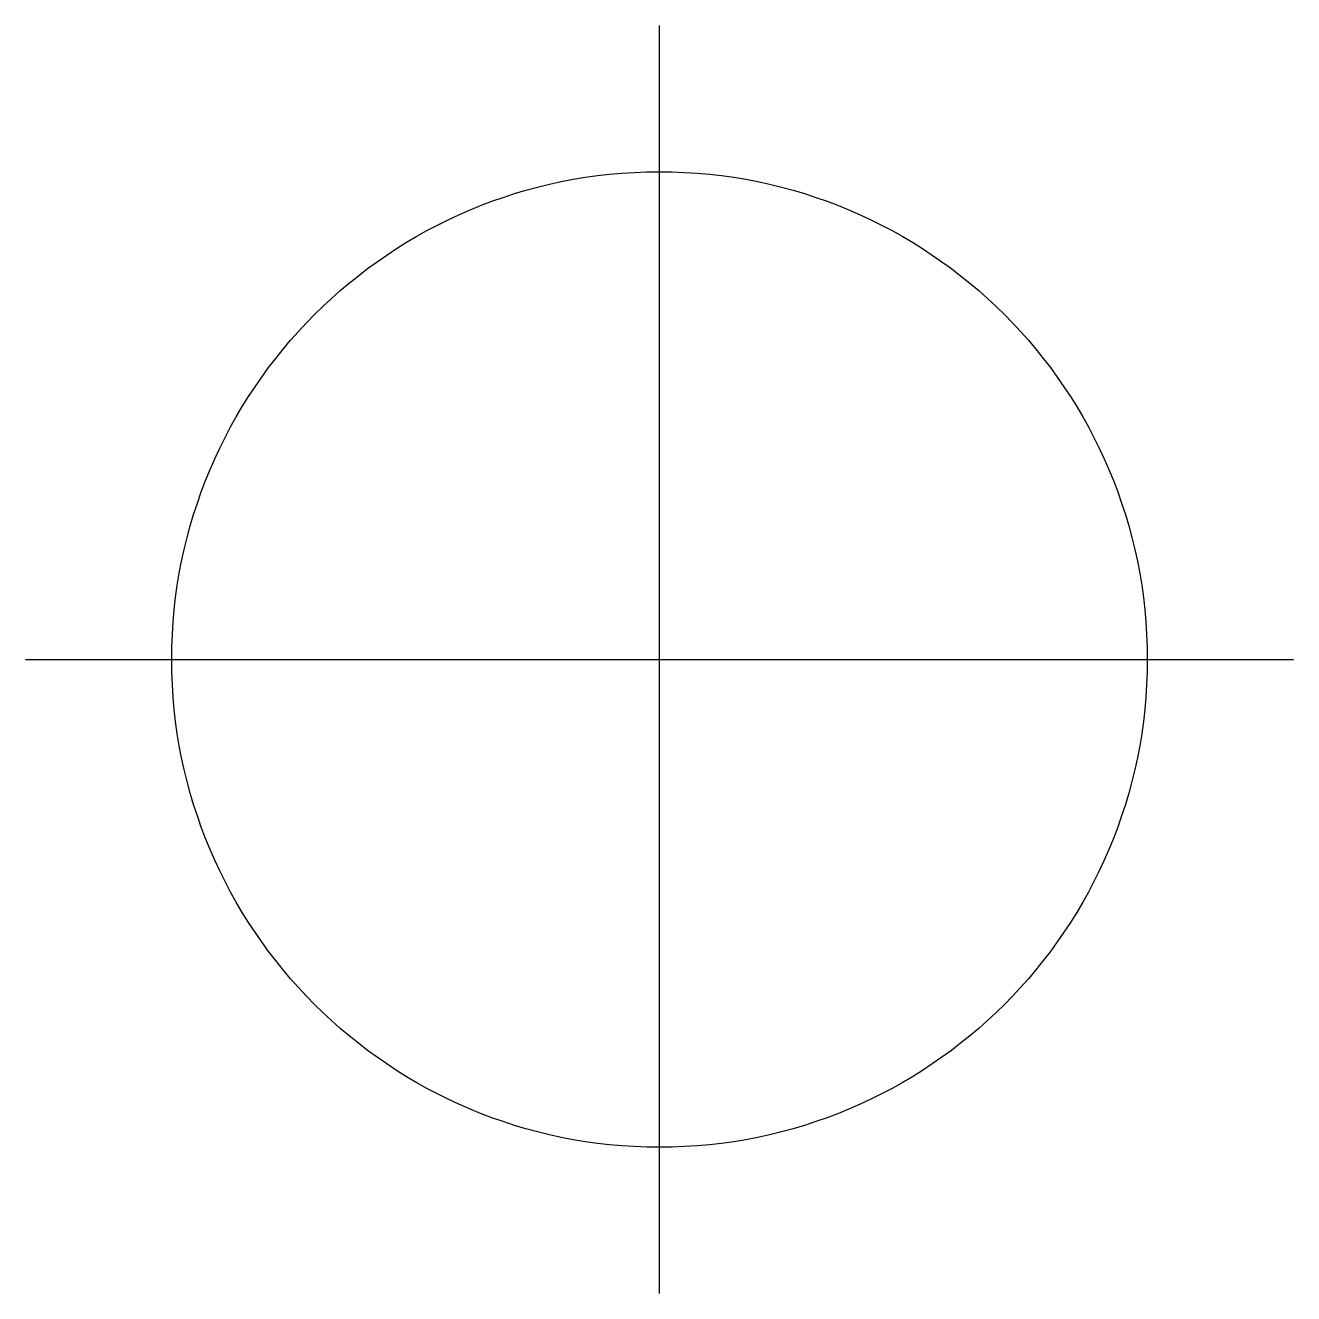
# Model space of a CAD drawing. Header units: inches. Extents: x -0.6 to 10.7, y -0.7 to 0.6.
# Drawn here: x 9.35 to 10.65, y -0.65 to 0.65 of the extents above.
import ezdxf

# ---------------------------------------------------------------- set-up
doc = ezdxf.new("R2010")
doc.units = ezdxf.units.IN
doc.header["$MEASUREMENT"] = 0
doc.layers.add('Position Node', color=1, linetype='Continuous')

msp = doc.modelspace()

# ---------------------------------------------------------------- linework, layer by layer
at = {"layer": 'Position Node'}
for p, q in [((10, -0.65), (10, 0.65)), ((10, -0.65, 27.7168), (10, 0.65, 27.7168)), ((9.35, 0), (10.65, 0)), ((9.35, 0, 27.7168), (10.65, 0, 27.7168))]:
    msp.add_line(p, q, dxfattribs=at)
for centre in [(10, 0), (10, 0, 27.7168)]:
    msp.add_circle(centre, 0.5, dxfattribs=at)

doc.saveas('drawing.dxf')
